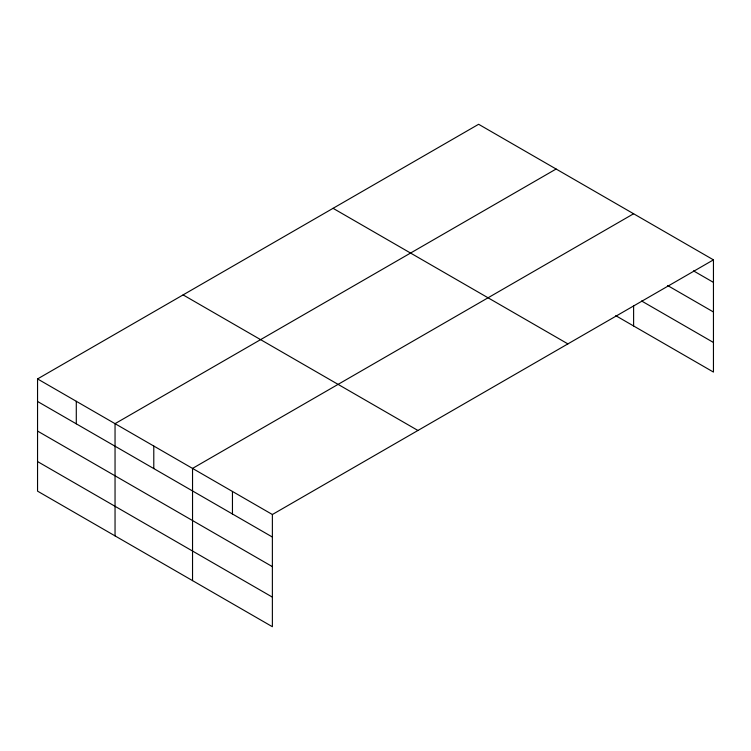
<?xml version="1.0" encoding="UTF-8"?>
<svg xmlns="http://www.w3.org/2000/svg" width="751" height="751" viewBox="0 0 751 751"><rect width="100%" height="100%" fill="white"/><g stroke="black" fill="none" stroke-linecap="round" stroke-linejoin="round"><path stroke-width="1.13" d="M37.55 378.926L272.378 514.51L272.378 626.719L37.55 491.145L37.55 378.926L478.622 124.281L713.45 259.855L713.45 372.074L615.726 315.645M556.115 169.022L115.044 423.667L115.044 535.885M633.609 213.753L192.538 468.408L192.538 580.626M272.378 514.51L713.45 259.855M693.492 270.867L713.45 282.385M667.545 285.483L713.45 311.984M641.598 300.991L713.45 342.475M333.069 208.318L567.897 343.892M183.103 294.899L417.931 430.473M37.55 401.466L272.378 537.04M37.55 431.065L272.378 566.639M37.55 461.555L272.378 597.129M633.609 305.488L633.609 325.972M232.453 491.454L232.453 513.994M153.786 446.038L153.786 468.577M76.292 401.297L76.292 423.836"/></g></svg>
